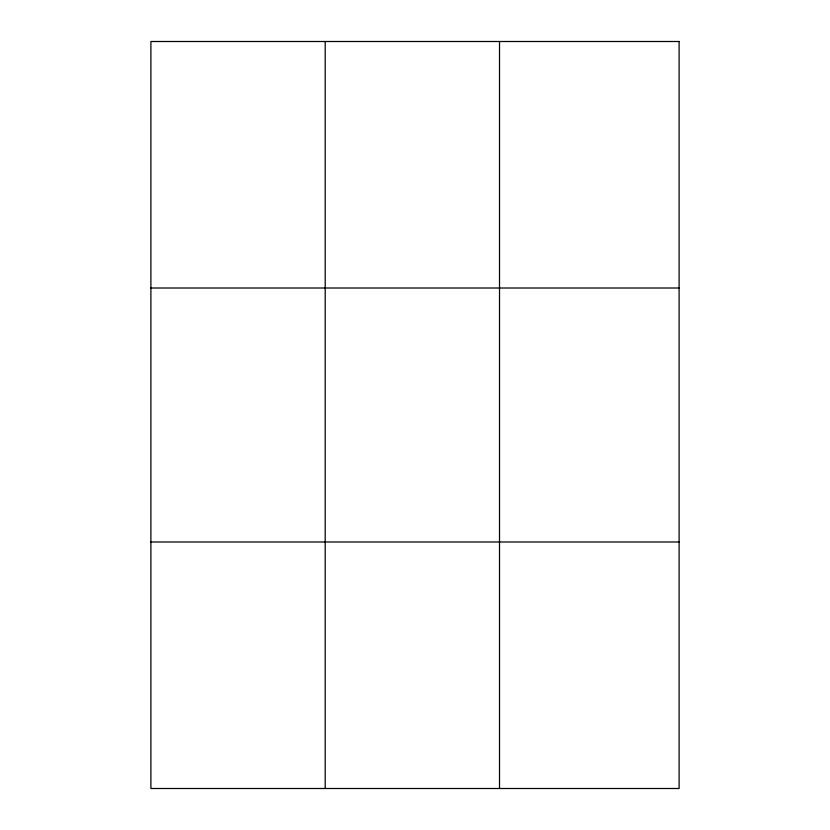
<?xml version="1.0" encoding="UTF-8"?>
<svg xmlns="http://www.w3.org/2000/svg" width="830" height="830" viewBox="0 0 830 830"><rect width="100%" height="100%" fill="white"/><g stroke="black" fill="none" stroke-linecap="round" stroke-linejoin="round"><path stroke-width="1.25" d="M325.204 788.5L325.204 41.5M499.515 788.5L499.515 41.5M150.894 288.01L679.106 288.01M150.894 541.99L679.106 541.99M679.106 41.5L679.106 788.5L150.894 788.5L150.894 41.5L679.106 41.5"/></g></svg>
